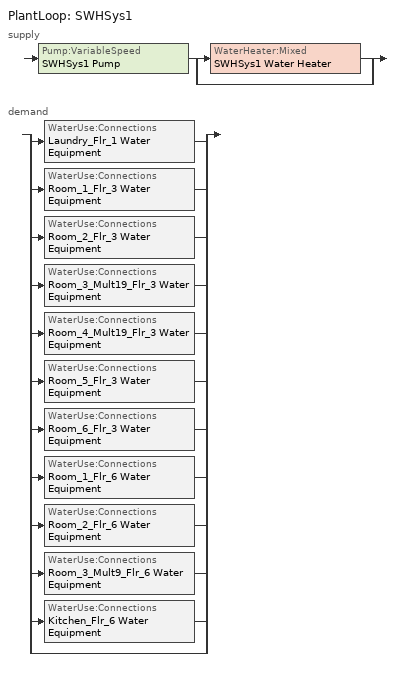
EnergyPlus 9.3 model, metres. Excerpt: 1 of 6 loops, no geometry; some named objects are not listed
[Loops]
PlantLoop 'SWHSys1'
 supply: Pump:VariableSpeed 'SWHSys1 Pump' > split
  | WaterHeater:Mixed 'SWHSys1 Water Heater'
  | bypass
 demand: split
  | WaterUse:Connections 'Laundry_Flr_1 Water Equipment'
  | WaterUse:Connections 'Room_1_Flr_3 Water Equipment'
  | WaterUse:Connections 'Room_2_Flr_3 Water Equipment'
  | WaterUse:Connections 'Room_3_Mult19_Flr_3 Water Equipment'
  | WaterUse:Connections 'Room_4_Mult19_Flr_3 Water Equipment'
  | WaterUse:Connections 'Room_5_Flr_3 Water Equipment'
  | WaterUse:Connections 'Room_6_Flr_3 Water Equipment'
  | WaterUse:Connections 'Room_1_Flr_6 Water Equipment'
  | WaterUse:Connections 'Room_2_Flr_6 Water Equipment'
  | WaterUse:Connections 'Room_3_Mult9_Flr_6 Water Equipment'
  | WaterUse:Connections 'Kitchen_Flr_6 Water Equipment'
  | bypass
[SetpointManager:Scheduled]
SWHSys1 Loop Setpoint Manager: Control Variable=Temperature; Schedule=SWHSys1-Loop-Temp-Schedule; Setpoint Node or NodeList=SWHSys1 Supply Outlet Node
[Pump:VariableSpeed]
SWHSys1 Pump: Design Maximum Flow Rate {m3/s}=AUTOSIZE; Design Pump Head {Pa}=179352; Design Power Consumption {W}=AUTOSIZE; Motor Efficiency=0.9; Fraction of Motor Inefficiencies to Fluid Stream=0; Coefficient 1 of the Part Load Performance Curve=0; Coefficient 2 of the Part Load Performance Curve=1; Coefficient 3 of the Part Load Performance Curve=0; Coefficient 4 of the Part Load Performance Curve=0; Design Minimum Flow Rate {m3/s}=0; Pump Control Type=Intermittent
[PlantEquipmentList]
SWHSys1 Equipment List: SWHSys1 Water Heater
[Sizing:Plant]
SWHSys1: Loop Type=Heating; Design Loop Exit Temperature {C}=60; Loop Design Temperature Difference {deltaC}=5
[PlantEquipmentOperationSchemes]
SWHSys1 Loop Operation Scheme List: Control Scheme 1=SWHSys1 Operation Scheme; Control Scheme 1 Schedule=PlantOnSched
[PlantEquipmentOperation:HeatingLoad]
SWHSys1 Operation Scheme: Load Range 1 Lower Limit {W}=0; Load Range 1 Upper Limit {W}=1000000000000000; Range 1 Equipment List=SWHSys1 Equipment List
[PlantLoop]
SWHSys1: Fluid Type=Water; Plant Equipment Operation Scheme=SWHSys1 Loop Operation Scheme List; Maximum Loop Temperature {C}=60; Minimum Loop Temperature {C}=10; Maximum Loop Flow Rate {m3/s}=AUTOSIZE; Minimum Loop Flow Rate {m3/s}=0; Plant Loop Volume {m3}=AUTOSIZE; Load Distribution Scheme=Optimal
[WaterHeater:Mixed]
SWHSys1 Water Heater: Tank Volume {m3}=2; Setpoint Temperature Schedule=SWHSys1 Water Heater Setpoint Temperature Schedule Name; Deadband Temperature Difference {deltaC}=2; Maximum Temperature Limit {C}=82.2222; Heater Control Type=Cycle; Heater Maximum Capacity {W}=845000; Heater Fuel Type=NATURALGAS; Heater Thermal Efficiency=0.78; Off Cycle Parasitic Fuel Consumption Rate {W}=20; Off Cycle Parasitic Fuel Type=NATURALGAS; Off Cycle Parasitic Heat Fraction to Tank=0.8; On Cycle Parasitic Fuel Type=NATURALGAS; Ambient Temperature Indicator=SCHEDULE; Ambient Temperature Schedule=SWHSys1 Water Heater Ambient Temperature Schedule Name; Off Cycle Loss Coefficient to Ambient Temperature {W/K}=6; On Cycle Loss Coefficient to Ambient Temperature {W/K}=6; Use Side Effectiveness=1; Source Side Effectiveness=1; Use Side Design Flow Rate {m3/s}=AUTOSIZE; Source Side Design Flow Rate {m3/s}=AUTOSIZE; Indirect Water Heating Recovery Time {hr}=1.5
[WaterUse:Equipment] Sensible Fraction Schedule=Water Equipment Sensible fract sched; Latent Fraction Schedule=Water Equipment Latent fract sched
Name | Peak Flow Rate {m3/s} | Flow Rate Fraction Schedule | Target Temperature Schedule | Hot Water Supply Temperature Schedule | Zone
Kitchen_Flr_6 Water Equipment | 0.0001399 | Kitchen_SWH_SCH | Kitchen Water Equipment Temp Sched | Kitchen Water Equipment Hot Supply Temp Sched | Kitchen_Flr_6
Laundry_Flr_1 Water Equipment | 0.0001647 | LaundryRoom_SWH_Sch | Laundry Water Equipment Temp Sched | Laundry Water Equipment Hot Supply Temp Sched | Laundry_Flr_1
Room_1_Flr_3 Water Equipment | 1.314e-06 | GuestRoom_SWH_Sch | Guest Room Water Equipment Temp Sched | Guest Room Water Equipment Hot Supply Temp Sched | Room_1_Flr_3
Room_1_Flr_6 Water Equipment | 1.314e-06 | GuestRoom_SWH_Sch | Guest Room Water Equipment Temp Sched | Guest Room Water Equipment Hot Supply Temp Sched | Room_1_Flr_6
Room_2_Flr_3 Water Equipment | 1.314e-06 | GuestRoom_SWH_Sch | Guest Room Water Equipment Temp Sched | Guest Room Water Equipment Hot Supply Temp Sched | Room_2_Flr_3
Room_2_Flr_6 Water Equipment | 1.314e-06 | GuestRoom_SWH_Sch | Guest Room Water Equipment Temp Sched | Guest Room Water Equipment Hot Supply Temp Sched | Room_2_Flr_6
Room_3_Mult19_Flr_3 Water Equipment | 2.4966e-05 | GuestRoom_SWH_Sch | Guest Room Water Equipment Temp Sched | Guest Room Water Equipment Hot Supply Temp Sched | Room_3_Mult19_Flr_3
Room_3_Mult9_Flr_6 Water Equipment | 1.1826e-05 | GuestRoom_SWH_Sch | Guest Room Water Equipment Temp Sched | Guest Room Water Equipment Hot Supply Temp Sched | Room_3_Mult9_Flr_6
Room_4_Mult19_Flr_3 Water Equipment | 2.4966e-05 | GuestRoom_SWH_Sch | Guest Room Water Equipment Temp Sched | Guest Room Water Equipment Hot Supply Temp Sched | Room_4_Mult19_Flr_3
Room_5_Flr_3 Water Equipment | 1.314e-06 | GuestRoom_SWH_Sch | Guest Room Water Equipment Temp Sched | Guest Room Water Equipment Hot Supply Temp Sched | Room_5_Flr_3
Room_6_Flr_3 Water Equipment | 1.314e-06 | GuestRoom_SWH_Sch | Guest Room Water Equipment Temp Sched | Guest Room Water Equipment Hot Supply Temp Sched | Room_6_Flr_3
[WaterUse:Connections]
Name | Water Use Equipment 1
Kitchen_Flr_6 Water Equipment | Kitchen_Flr_6 Water Equipment
Laundry_Flr_1 Water Equipment | Laundry_Flr_1 Water Equipment
Room_1_Flr_3 Water Equipment | Room_1_Flr_3 Water Equipment
Room_1_Flr_6 Water Equipment | Room_1_Flr_6 Water Equipment
Room_2_Flr_3 Water Equipment | Room_2_Flr_3 Water Equipment
Room_2_Flr_6 Water Equipment | Room_2_Flr_6 Water Equipment
Room_3_Mult19_Flr_3 Water Equipment | Room_3_Mult19_Flr_3 Water Equipment
Room_3_Mult9_Flr_6 Water Equipment | Room_3_Mult9_Flr_6 Water Equipment
Room_4_Mult19_Flr_3 Water Equipment | Room_4_Mult19_Flr_3 Water Equipment
Room_5_Flr_3 Water Equipment | Room_5_Flr_3 Water Equipment
Room_6_Flr_3 Water Equipment | Room_6_Flr_3 Water Equipment
[EnergyManagementSystem:Program]
Calculate_Temperatures: Set TOTAL_COOL_V = 0.0; Set TOTAL_HEAT_V = 0.0; Set C_SET = 0.0; Set H_SET = 0.0; Set C_CUR = 0.0; Set H_CUR = 0.0; Set Total_V = 18384.91; Set Controlled_V = 18384.91; IF (BANQUET_FLR_6_H > 0); Set H_SET = H_SET + H1 * BANQUET_FLR_6_V; Set H_CUR = H_CUR + BANQUET_FLR_6_T * BANQUET_FLR_6_V; Set TOTAL_HEAT_V = TOTAL_HEAT_V + BANQUET_FLR_6_V; ENDIF; IF (BANQUET_FLR_6_C > 0); Set C_SET = C_SET + C1 * BANQUET_FLR_6_V; Set C_CUR = C_CUR + BANQUET_FLR_6_T * BANQUET_FLR_6_V; Set TOTAL_COOL_V = TOTAL_COOL_V + BANQUET_FLR_6_V; ENDIF; IF (BASEMENT_H > 0); Set H_SET = H_SET + H1 * BASEMENT_V; Set H_CUR = H_CUR + BASEMENT_T * BASEMENT_V; Set TOTAL_HEAT_V = TOTAL_HEAT_V + BASEMENT_V; ENDIF; IF (BASEMENT_C > 0); Set C_SET = C_SET + C1 * BASEMENT_V; Set C_CUR = C_CUR + BASEMENT_T * BASEMENT_V; Set TOTAL_COOL_V = TOTAL_COOL_V + BASEMENT_V; ENDIF; IF (CAFE_FLR_1_H > 0); Set H_SET = H_SET + H1 * CAFE_FLR_1_V; Set H_CUR = H_CUR + CAFE_FLR_1_T * CAFE_FLR_1_V; Set TOTAL_HEAT_V = TOTAL_HEAT_V + CAFE_FLR_1_V; ENDIF; IF (CAFE_FLR_1_C > 0); Set C_SET = C_SET + C1 * CAFE_FLR_1_V; Set C_CUR = C_CUR + CAFE_FLR_1_T * CAFE_FLR_1_V; Set TOTAL_COOL_V = TOTAL_COOL_V + CAFE_FLR_1_V; ENDIF; IF (CORRIDOR_FLR_3_H > 0); Set H_SET = H_SET + H2 * CORRIDOR_FLR_3_V; Set H_CUR = H_CUR + CORRIDOR_FLR_3_T * CORRIDOR_FLR_3_V; Set TOTAL_HEAT_V = TOTAL_HEAT_V + CORRIDOR_FLR_3_V; ENDIF; IF (CORRIDOR_FLR_3_C > 0); Set C_SET = C_SET + C2 * CORRIDOR_FLR_3_V; Set C_CUR = C_CUR + CORRIDOR_FLR_3_T * CORRIDOR_FLR_3_V; Set TOTAL_COOL_V = TOTAL_COOL_V + CORRIDOR_FLR_3_V; ENDIF; IF (CORRIDOR_FLR_6_H > 0); Set H_SET = H_SET + H2 * CORRIDOR_FLR_6_V; Set H_CUR = H_CUR + CORRIDOR_FLR_6_T * CORRIDOR_FLR_6_V; Set TOTAL_HEAT_V = TOTAL_HEAT_V + CORRIDOR_FLR_6_V; ENDIF; IF (CORRIDOR_FLR_6_C > 0); Set C_SET = C_SET + C2 * CORRIDOR_FLR_6_V; Set C_CUR = C_CUR + CORRIDOR_FLR_6_T * CORRIDOR_FLR_6_V; Set TOTAL_COOL_V = TOTAL_COOL_V + CORRIDOR_FLR_6_V; ENDIF; IF (DINING_FLR_6_H > 0); Set H_SET = H_SET + H1 * DINING_FLR_6_V; Set H_CUR = H_CUR + DINING_FLR_6_T * DINING_FLR_6_V; Set TOTAL_HEAT_V = TOTAL_HEAT_V + DINING_FLR_6_V; ENDIF; IF (DINING_FLR_6_C > 0); Set C_SET = C_SET + C1 * DINING_FLR_6_V; Set C_CUR = C_CUR + DINING_FLR_6_T * DINING_FLR_6_V; Set TOTAL_COOL_V = TOTAL_COOL_V + DINING_FLR_6_V; ENDIF; IF (KITCHEN_FLR_6_H > 0); Set H_SET = H_SET + H3 * KITCHEN_FLR_6_V; Set H_CUR = H_CUR + KITCHEN_FLR_6_T * KITCHEN_FLR_6_V; Set TOTAL_HEAT_V = TOTAL_HEAT_V + KITCHEN_FLR_6_V; ENDIF; IF (KITCHEN_FLR_6_C > 0); Set C_SET = C_SET + C3 * KITCHEN_FLR_6_V; Set C_CUR = C_CUR + KITCHEN_FLR_6_T * KITCHEN_FLR_6_V; Set TOTAL_COOL_V = TOTAL_COOL_V + KITCHEN_FLR_6_V; ENDIF; IF (LAUNDRY_FLR_1_H > 0); Set H_SET = H_SET + H1 * LAUNDRY_FLR_1_V; Set H_CUR = H_CUR + LAUNDRY_FLR_1_T * LAUNDRY_FLR_1_V; Set TOTAL_HEAT_V = TOTAL_HEAT_V + LAUNDRY_FLR_1_V; ENDIF; IF (LAUNDRY_FLR_1_C > 0); Set C_SET = C_SET + C1 * LAUNDRY_FLR_1_V; Set C_CUR = C_CUR + LAUNDRY_FLR_1_T * LAUNDRY_FLR_1_V; Set TOTAL_COOL_V = TOTAL_COOL_V + LAUNDRY_FLR_1_V; ENDIF; IF (LOBBY_FLR_1_H > 0); Set H_SET = H_SET + H1 * LOBBY_FLR_1_V; Set H_CUR = H_CUR + LOBBY_FLR_1_T * LOBBY_FLR_1_V; Set TOTAL_HEAT_V = TOTAL_HEAT_V + LOBBY_FLR_1_V; ENDIF; IF (LOBBY_FLR_1_C > 0); Set C_SET = C_SET + C1 * LOBBY_FLR_1_V; Set C_CUR = C_CUR + LOBBY_FLR_1_T * LOBBY_FLR_1_V; Set TOTAL_COOL_V = TOTAL_COOL_V + LOBBY_FLR_1_V; ENDIF; IF (MECH_FLR_1_H > 0); Set H_SET = H_SET + H2 * MECH_FLR_1_V; Set H_CUR = H_CUR + MECH_FLR_1_T * MECH_FLR_1_V; Set TOTAL_HEAT_V = TOTAL_HEAT_V + MECH_FLR_1_V; ENDIF; IF (MECH_FLR_1_C > 0); Set C_SET = C_SET + C2 * MECH_FLR_1_V; Set C_CUR = C_CUR + MECH_FLR_1_T * MECH_FLR_1_V; Set TOTAL_COOL_V = TOTAL_COOL_V + MECH_FLR_1_V; ENDIF; IF (RETAIL_1_FLR_1_H > 0); Set H_SET = H_SET + H1 * RETAIL_1_FLR_1_V; Set H_CUR = H_CUR + RETAIL_1_FLR_1_T * RETAIL_1_FLR_1_V; Set TOTAL_HEAT_V = TOTAL_HEAT_V + RETAIL_1_FLR_1_V; ENDIF; IF (RETAIL_1_FLR_1_C > 0); Set C_SET = C_SET + C1 * RETAIL_1_FLR_1_V; Set C_CUR = C_CUR + RETAIL_1_FLR_1_T * RETAIL_1_FLR_1_V; Set TOTAL_COOL_V = TOTAL_COOL_V + RETAIL_1_FLR_1_V; ENDIF; IF (RETAIL_2_FLR_1_H > 0); Set H_SET = H_SET + H1 * RETAIL_2_FLR_1_V; Set H_CUR = H_CUR + RETAIL_2_FLR_1_T * RETAIL_2_FLR_1_V; Set TOTAL_HEAT_V = TOTAL_HEAT_V + RETAIL_2_FLR_1_V; ENDIF; IF (RETAIL_2_FLR_1_C > 0); Set C_SET = C_SET + C1 * RETAIL_2_FLR_1_V; Set C_CUR = C_CUR + RETAIL_2_FLR_1_T * RETAIL_2_FLR_1_V; Set TOTAL_COOL_V = TOTAL_COOL_V + RETAIL_2_FLR_1_V; ENDIF; IF (ROOM_1_FLR_3_H > 0); Set H_SET = H_SET + H4 * ROOM_1_FLR_3_V; Set H_CUR = H_CUR + ROOM_1_FLR_3_T * ROOM_1_FLR_3_V; Set TOTAL_HEAT_V = TOTAL_HEAT_V + ROOM_1_FLR_3_V; ENDIF; IF (ROOM_1_FLR_3_C > 0); Set C_SET = C_SET + C4 * ROOM_1_FLR_3_V; Set C_CUR = C_CUR + ROOM_1_FLR_3_T * ROOM_1_FLR_3_V; Set TOTAL_COOL_V = TOTAL_COOL_V + ROOM_1_FLR_3_V; ENDIF; IF (ROOM_1_FLR_6_H > 0); Set H_SET = H_SET + H4 * ROOM_1_FLR_6_V; Set H_CUR = H_CUR + ROOM_1_FLR_6_T * ROOM_1_FLR_6_V; Set TOTAL_HEAT_V = TOTAL_HEAT_V + ROOM_1_FLR_6_V; ENDIF; IF (ROOM_1_FLR_6_C > 0); Set C_SET = C_SET + C4 * ROOM_1_FLR_6_V; Set C_CUR = C_CUR + ROOM_1_FLR_6_T * ROOM_1_FLR_6_V; Set TOTAL_COOL_V = TOTAL_COOL_V + ROOM_1_FLR_6_V; ENDIF; IF (ROOM_2_FLR_3_H > 0); Set H_SET = H_SET + H4 * ROOM_2_FLR_3_V; Set H_CUR = H_CUR + ROOM_2_FLR_3_T * ROOM_2_FLR_3_V; Set TOTAL_HEAT_V = TOTAL_HEAT_V + ROOM_2_FLR_3_V; ENDIF; IF (ROOM_2_FLR_3_C > 0); Set C_SET = C_SET + C4 * ROOM_2_FLR_3_V; Set C_CUR = C_CUR + ROOM_2_FLR_3_T * ROOM_2_FLR_3_V; Set TOTAL_COOL_V = TOTAL_COOL_V + ROOM_2_FLR_3_V; ENDIF; IF (ROOM_2_FLR_6_H > 0); Set H_SET = H_SET + H4 * ROOM_2_FLR_6_V; Set H_CUR = H_CUR + ROOM_2_FLR_6_T * ROOM_2_FLR_6_V; Set TOTAL_HEAT_V = TOTAL_HEAT_V + ROOM_2_FLR_6_V; ENDIF; IF (ROOM_2_FLR_6_C > 0); Set C_SET = C_SET + C4 * ROOM_2_FLR_6_V; Set C_CUR = C_CUR + ROOM_2_FLR_6_T * ROOM_2_FLR_6_V; Set TOTAL_COOL_V = TOTAL_COOL_V + ROOM_2_FLR_6_V; ENDIF; IF (ROOM_3_MULT19_FLR_3_H > 0); Set H_SET = H_SET + H4 * ROOM_3_MULT19_FLR_3_V; Set H_CUR = H_CUR + ROOM_3_MULT19_FLR_3_T * ROOM_3_MULT19_FLR_3_V; Set TOTAL_HEAT_V = TOTAL_HEAT_V + ROOM_3_MULT19_FLR_3_V; ENDIF; IF (ROOM_3_MULT19_FLR_3_C > 0); Set C_SET = C_SET + C4 * ROOM_3_MULT19_FLR_3_V; Set C_CUR = C_CUR + ROOM_3_MULT19_FLR_3_T * ROOM_3_MULT19_FLR_3_V; Set TOTAL_COOL_V = TOTAL_COOL_V + ROOM_3_MULT19_FLR_3_V; ENDIF; IF (ROOM_3_MULT9_FLR_6_H > 0); Set H_SET = H_SET + H4 * ROOM_3_MULT9_FLR_6_V; Set H_CUR = H_CUR + ROOM_3_MULT9_FLR_6_T * ROOM_3_MULT9_FLR_6_V; Set TOTAL_HEAT_V = TOTAL_HEAT_V + ROOM_3_MULT9_FLR_6_V; ENDIF; IF (ROOM_3_MULT9_FLR_6_C > 0); Set C_SET = C_SET + C4 * ROOM_3_MULT9_FLR_6_V; Set C_CUR = C_CUR + ROOM_3_MULT9_FLR_6_T * ROOM_3_MULT9_FLR_6_V; Set TOTAL_COOL_V = TOTAL_COOL_V + ROOM_3_MULT9_FLR_6_V; ENDIF; IF (ROOM_4_MULT19_FLR_3_H > 0); Set H_SET = H_SET + H4 * ROOM_4_MULT19_FLR_3_V; Set H_CUR = H_CUR + ROOM_4_MULT19_FLR_3_T * ROOM_4_MULT19_FLR_3_V; Set TOTAL_HEAT_V = TOTAL_HEAT_V + ROOM_4_MULT19_FLR_3_V; ENDIF; IF (ROOM_4_MULT19_FLR_3_C > 0); Set C_SET = C_SET + C4 * ROOM_4_MULT19_FLR_3_V; Set C_CUR = C_CUR + ROOM_4_MULT19_FLR_3_T * ROOM_4_MULT19_FLR_3_V; Set TOTAL_COOL_V = TOTAL_COOL_V + ROOM_4_MULT19_FLR_3_V; ENDIF; IF (ROOM_5_FLR_3_H > 0); Set H_SET = H_SET + H4 * ROOM_5_FLR_3_V; Set H_CUR = H_CUR + ROOM_5_FLR_3_T * ROOM_5_FLR_3_V; Set TOTAL_HEAT_V = TOTAL_HEAT_V + ROOM_5_FLR_3_V; ENDIF; IF (ROOM_5_FLR_3_C > 0); Set C_SET = C_SET + C4 * ROOM_5_FLR_3_V; Set C_CUR = C_CUR + ROOM_5_FLR_3_T * ROOM_5_FLR_3_V; Set TOTAL_COOL_V = TOTAL_COOL_V + ROOM_5_FLR_3_V; ENDIF; IF (ROOM_6_FLR_3_H > 0); Set H_SET = H_SET + H4 * ROOM_6_FLR_3_V; Set H_CUR = H_CUR + ROOM_6_FLR_3_T * ROOM_6_FLR_3_V; Set TOTAL_HEAT_V = TOTAL_HEAT_V + ROOM_6_FLR_3_V; ENDIF; IF (ROOM_6_FLR_3_C > 0); Set C_SET = C_SET + C4 * ROOM_6_FLR_3_V; Set C_CUR = C_CUR + ROOM_6_FLR_3_T * ROOM_6_FLR_3_V; Set TOTAL_COOL_V = TOTAL_COOL_V + ROOM_6_FLR_3_V; ENDIF; IF (STORAGE_FLR_1_H > 0); Set H_SET = H_SET + H2 * STORAGE_FLR_1_V; Set H_CUR = H_CUR + STORAGE_FLR_1_T * STORAGE_FLR_1_V; Set TOTAL_HEAT_V = TOTAL_HEAT_V + STORAGE_FLR_1_V; ENDIF; IF (STORAGE_FLR_1_C > 0); Set C_SET = C_SET + C2 * STORAGE_FLR_1_V; Set C_CUR = C_CUR + STORAGE_FLR_1_T * STORAGE_FLR_1_V; Set TOTAL_COOL_V = TOTAL_COOL_V + STORAGE_FLR_1_V; ENDIF; Set T_CUR = 0; Set T_CUR = T_CUR + BANQUET_FLR_6_T * BANQUET_FLR_6_V; Set T_CUR = T_CUR + BASEMENT_T * BASEMENT_V; Set T_CUR = T_CUR + CAFE_FLR_1_T * CAFE_FLR_1_V; Set T_CUR = T_CUR + CORRIDOR_FLR_3_T * CORRIDOR_FLR_3_V; Set T_CUR = T_CUR + CORRIDOR_FLR_6_T * CORRIDOR_FLR_6_V; Set T_CUR = T_CUR + DINING_FLR_6_T * DINING_FLR_6_V; Set T_CUR = T_CUR + KITCHEN_FLR_6_T * KITCHEN_FLR_6_V; Set T_CUR = T_CUR + LAUNDRY_FLR_1_T * LAUNDRY_FLR_1_V; Set T_CUR = T_CUR + LOBBY_FLR_1_T * LOBBY_FLR_1_V; Set T_CUR = T_CUR + MECH_FLR_1_T * MECH_FLR_1_V; Set T_CUR = T_CUR + RETAIL_1_FLR_1_T * RETAIL_1_FLR_1_V; Set T_CUR = T_CUR + RETAIL_2_FLR_1_T * RETAIL_2_FLR_1_V; Set T_CUR = T_CUR + ROOM_1_FLR_3_T * ROOM_1_FLR_3_V; Set T_CUR = T_CUR + ROOM_1_FLR_6_T * ROOM_1_FLR_6_V; Set T_CUR = T_CUR + ROOM_2_FLR_3_T * ROOM_2_FLR_3_V; Set T_CUR = T_CUR + ROOM_2_FLR_6_T * ROOM_2_FLR_6_V; Set T_CUR = T_CUR + ROOM_3_MULT19_FLR_3_T * ROOM_3_MULT19_FLR_3_V; Set T_CUR = T_CUR + ROOM_3_MULT9_FLR_6_T * ROOM_3_MULT9_FLR_6_V; Set T_CUR = T_CUR + ROOM_4_MULT19_FLR_3_T * ROOM_4_MULT19_FLR_3_V; Set T_CUR = T_CUR + ROOM_5_FLR_3_T * ROOM_5_FLR_3_V; Set T_CUR = T_CUR + ROOM_6_FLR_3_T * ROOM_6_FLR_3_V; Set T_CUR = T_CUR + STORAGE_FLR_1_T * STORAGE_FLR_1_V; Set T_CUR = T_CUR/Controlled_V*9.0/5.0+32.0; Set Schedule_Cooling_Temperature = 0.0; Set T_Cooling = 0; Set T_Cooling = T_Cooling + C1 * BANQUET_FLR_6_V; Set Schedule_Cooling_Temperature = Schedule_Cooling_Temperature + C1_NOM * BANQUET_FLR_6_V; Set T_Cooling = T_Cooling + C1 * BASEMENT_V; Set Schedule_Cooling_Temperature = Schedule_Cooling_Temperature + C1_NOM * BASEMENT_V; Set T_Cooling = T_Cooling + C1 * CAFE_FLR_1_V; Set Schedule_Cooling_Temperature = Schedule_Cooling_Temperature + C1_NOM * CAFE_FLR_1_V; Set T_Cooling = T_Cooling + C2 * CORRIDOR_FLR_3_V; Set Schedule_Cooling_Temperature = Schedule_Cooling_Temperature + C2_NOM * CORRIDOR_FLR_3_V; Set T_Cooling = T_Cooling + C2 * CORRIDOR_FLR_6_V; Set Schedule_Cooling_Temperature = Schedule_Cooling_Temperature + C2_NOM * CORRIDOR_FLR_6_V; Set T_Cooling = T_Cooling + C1 * DINING_FLR_6_V; Set Schedule_Cooling_Temperature = Schedule_Cooling_Temperature + C1_NOM * DINING_FLR_6_V; Set T_Cooling = T_Cooling + C3 * KITCHEN_FLR_6_V; Set Schedule_Cooling_Temperature = Schedule_Cooling_Temperature + C3_NOM * KITCHEN_FLR_6_V; Set T_Cooling = T_Cooling + C1 * LAUNDRY_FLR_1_V; Set Schedule_Cooling_Temperature = Schedule_Cooling_Temperature + C1_NOM * LAUNDRY_FLR_1_V; Set T_Cooling = T_Cooling + C1 * LOBBY_FLR_1_V; Set Schedule_Cooling_Temperature = Schedule_Cooling_Temperature + C1_NOM * LOBBY_FLR_1_V; Set T_Cooling = T_Cooling + C2 * MECH_FLR_1_V; Set Schedule_Cooling_Temperature = Schedule_Cooling_Temperature + C2_NOM * MECH_FLR_1_V; Set T_Cooling = T_Cooling + C1 * RETAIL_1_FLR_1_V; Set Schedule_Cooling_Temperature = Schedule_Cooling_Temperature + C1_NOM * RETAIL_1_FLR_1_V; Set T_Cooling = T_Cooling + C1 * RETAIL_2_FLR_1_V; Set Schedule_Cooling_Temperature = Schedule_Cooling_Temperature + C1_NOM * RETAIL_2_FLR_1_V; Set T_Cooling = T_Cooling + C4 * ROOM_1_FLR_3_V; Set Schedule_Cooling_Temperature = Schedule_Cooling_Temperature + C4_NOM * ROOM_1_FLR_3_V; Set T_Cooling = T_Cooling + C4 * ROOM_1_FLR_6_V; Set Schedule_Cooling_Temperature = Schedule_Cooling_Temperature + C4_NOM * ROOM_1_FLR_6_V; Set T_Cooling = T_Cooling + C4 * ROOM_2_FLR_3_V; Set Schedule_Cooling_Temperature = Schedule_Cooling_Temperature + C4_NOM * ROOM_2_FLR_3_V; Set T_Cooling = T_Cooling + C4 * ROOM_2_FLR_6_V; Set Schedule_Cooling_Temperature = Schedule_Cooling_Temperature + C4_NOM * ROOM_2_FLR_6_V; Set T_Cooling = T_Cooling + C4 * ROOM_3_MULT19_FLR_3_V; Set Schedule_Cooling_Temperature = Schedule_Cooling_Temperature + C4_NOM * ROOM_3_MULT19_FLR_3_V; Set T_Cooling = T_Cooling + C4 * ROOM_3_MULT9_FLR_6_V; Set Schedule_Cooling_Temperature = Schedule_Cooling_Temperature + C4_NOM * ROOM_3_MULT9_FLR_6_V; Set T_Cooling = T_Cooling + C4 * ROOM_4_MULT19_FLR_3_V; Set Schedule_Cooling_Temperature = Schedule_Cooling_Temperature + C4_NOM * ROOM_4_MULT19_FLR_3_V; Set T_Cooling = T_Cooling + C4 * ROOM_5_FLR_3_V; Set Schedule_Cooling_Temperature = Schedule_Cooling_Temperature + C4_NOM * ROOM_5_FLR_3_V; Set T_Cooling = T_Cooling + C4 * ROOM_6_FLR_3_V; Set Schedule_Cooling_Temperature = Schedule_Cooling_Temperature + C4_NOM * ROOM_6_FLR_3_V; Set T_Cooling = T_Cooling + C2 * STORAGE_FLR_1_V; Set Schedule_Cooling_Temperature = Schedule_Cooling_Temperature + C2_NOM * STORAGE_FLR_1_V; Set T_Cooling = T_Cooling/Controlled_V*9.0/5.0+32.0; Set Schedule_Cooling_Temperature = Schedule_Cooling_Temperature/Controlled_V*9.0/5.0+32.0; Set Schedule_Heating_Temperature = 0.0; Set T_Heating = 0; Set T_Heating = T_Heating + H1 * BANQUET_FLR_6_V; Set Schedule_Heating_Temperature = Schedule_Heating_Temperature + H1_NOM * BANQUET_FLR_6_V; Set T_Heating = T_Heating + H1 * BASEMENT_V; Set Schedule_Heating_Temperature = Schedule_Heating_Temperature + H1_NOM * BASEMENT_V; Set T_Heating = T_Heating + H1 * CAFE_FLR_1_V; Set Schedule_Heating_Temperature = Schedule_Heating_Temperature + H1_NOM * CAFE_FLR_1_V; Set T_Heating = T_Heating + H2 * CORRIDOR_FLR_3_V; Set Schedule_Heating_Temperature = Schedule_Heating_Temperature + H2_NOM * CORRIDOR_FLR_3_V; Set T_Heating = T_Heating + H2 * CORRIDOR_FLR_6_V; Set Schedule_Heating_Temperature = Schedule_Heating_Temperature + H2_NOM * CORRIDOR_FLR_6_V; Set T_Heating = T_Heating + H1 * DINING_FLR_6_V; Set Schedule_Heating_Temperature = Schedule_Heating_Temperature + H1_NOM * DINING_FLR_6_V; Set T_Heating = T_Heating + H3 * KITCHEN_FLR_6_V; Set Schedule_Heating_Temperature = Schedule_Heating_Temperature + H3_NOM * KITCHEN_FLR_6_V; Set T_Heating = T_Heating + H1 * LAUNDRY_FLR_1_V; Set Schedule_Heating_Temperature = Schedule_Heating_Temperature + H1_NOM * LAUNDRY_FLR_1_V; Set T_Heating = T_Heating + H1 * LOBBY_FLR_1_V; Set Schedule_Heating_Temperature = Schedule_Heating_Temperature + H1_NOM * LOBBY_FLR_1_V; Set T_Heating = T_Heating + H2 * MECH_FLR_1_V; Set Schedule_Heating_Temperature = Schedule_Heating_Temperature + H2_NOM * MECH_FLR_1_V; Set T_Heating = T_Heating + H1 * RETAIL_1_FLR_1_V; Set Schedule_Heating_Temperature = Schedule_Heating_Temperature + H1_NOM * RETAIL_1_FLR_1_V; Set T_Heating = T_Heating + H1 * RETAIL_2_FLR_1_V; Set Schedule_Heating_Temperature = Schedule_Heating_Temperature + H1_NOM * RETAIL_2_FLR_1_V; Set T_Heating = T_Heating + H4 * ROOM_1_FLR_3_V; Set Schedule_Heating_Temperature = Schedule_Heating_Temperature + H4_NOM * ROOM_1_FLR_3_V; Set T_Heating = T_Heating + H4 * ROOM_1_FLR_6_V; Set Schedule_Heating_Temperature = Schedule_Heating_Temperature + H4_NOM * ROOM_1_FLR_6_V; Set T_Heating = T_Heating + H4 * ROOM_2_FLR_3_V; Set Schedule_Heating_Temperature = Schedule_Heating_Temperature + H4_NOM * ROOM_2_FLR_3_V; Set T_Heating = T_Heating + H4 * ROOM_2_FLR_6_V; Set Schedule_Heating_Temperature = Schedule_Heating_Temperature + H4_NOM * ROOM_2_FLR_6_V; Set T_Heating = T_Heating + H4 * ROOM_3_MULT19_FLR_3_V; Set Schedule_Heating_Temperature = Schedule_Heating_Temperature + H4_NOM * ROOM_3_MULT19_FLR_3_V; Set T_Heating = T_Heating + H4 * ROOM_3_MULT9_FLR_6_V; Set Schedule_Heating_Temperature = Schedule_Heating_Temperature + H4_NOM * ROOM_3_MULT9_FLR_6_V; Set T_Heating = T_Heating + H4 * ROOM_4_MULT19_FLR_3_V; Set Schedule_Heating_Temperature = Schedule_Heating_Temperature + H4_NOM * ROOM_4_MULT19_FLR_3_V; Set T_Heating = T_Heating + H4 * ROOM_5_FLR_3_V; Set Schedule_Heating_Temperature = Schedule_Heating_Temperature + H4_NOM * ROOM_5_FLR_3_V; Set T_Heating = T_Heating + H4 * ROOM_6_FLR_3_V; Set Schedule_Heating_Temperature = Schedule_Heating_Temperature + H4_NOM * ROOM_6_FLR_3_V; Set T_Heating = T_Heating + H2 * STORAGE_FLR_1_V; Set Schedule_Heating_Temperature = Schedule_Heating_Temperature + H2_NOM * STORAGE_FLR_1_V; Set T_Heating = T_Heating/Controlled_V*9.0/5.0+32.0; Set Schedule_Heating_Temperature = Schedule_Heating_Temperature/Controlled_V*9.0/5.0+32.0; Set Setpoint_Cooling_Temperature = T_Cooling; Set Current_Cooling_Temperature = T_CUR; Set Setpoint_Heating_Temperature = T_Heating; Set Current_Heating_Temperature = T_CUR
[Schedule:Compact]
PlantOnSched: Through: 12/31, For: AllDays, Until: 24:00, 1
Kitchen_SWH_SCH: Through: 12/31, For: Weekdays SummerDesignDay, Until: 01:00, 0.2, Until: 04:00, 0.15, Until: 05:00, 0.2, Until: 06:00, 0.25, Until: 07:00, 0.5, Until: 08:00, 0.6, Until: 09:00, 0.55, Until: 10:00, 0.45, Until: 11:00, 0.4, Until: 12:00, 0.45, Until: 13:00, 0.4, Until: 14:00, 0.35, Until: 17:00, 0.3, Until: 18:00, 0.4, Until: 19:00, 0.55, Until: 20:00, 0.6, Until: 21:00, 0.5, Until: 22:00, 0.55, Until: 23:00, 0.45, Until: 24:00, 0.25, For: Saturday WinterDesignDay, Until: 01:00, 0.2, Until: 04:00, 0.15, Until: 05:00, 0.2, Until: 06:00, 0.25, Until: 07:00, 0.4, Until: 10:00, 0.5, Until: 11:00, 0.45, Until: 13:00, 0.5, Until: 14:00, 0.45, Until: 16:00, 0.4, Until: 17:00, 0.35, Until: 18:00, 0.4, Until: 20:00, 0.55, Until: 21:00, 0.5, Until: 22:00, 0.55, Until: 23:00, 0.4, Until: 24:00, 0.3, For: Sunday Holidays AllOtherDays, Until: 01:00, 0.25, Until: 05:00, 0.2, Until: 06:00, 0.3, Until: 09:00, 0.5, Until: 10:00, 0.55, Until: 12:00, 0.5, Until: 14:00, 0.4, Until: 17:00, 0.3, Until: 18:00, 0.4, Until: 20:00, 0.5, Until: 21:00, 0.4, Until: 22:00, 0.5, Until: 23:00, 0.4, Until: 24:00, 0.2
GuestRoom_SWH_Sch: Through: 12/31, For: Weekdays, Until: 01:00, 0.2, Until: 04:00, 0.15, Until: 05:00, 0.2, Until: 06:00, 0.35, Until: 07:00, 0.6, Until: 08:00, 0.8, Until: 09:00, 0.55, Until: 10:00, 0.4, Until: 11:00, 0.3, Until: 17:00, 0.2, Until: 18:00, 0.3, Until: 19:00, 0.55, Until: 21:00, 0.4, Until: 22:00, 0.6, Until: 23:00, 0.45, Until: 24:00, 0.25, For: AllOtherDays, Until: 01:00, 0.2, Until: 04:00, 0.15, Until: 05:00, 0.2, Until: 06:00, 0.25, Until: 07:00, 0.35, Until: 08:00, 0.6, Until: 09:00, 0.8, Until: 10:00, 0.55, Until: 11:00, 0.4, Until: 12:00, 0.3, Until: 17:00, 0.2, Until: 18:00, 0.25, Until: 19:00, 0.3, Until: 22:00, 0.4, Until: 23:00, 0.6, Until: 24:00, 0.35
LaundryRoom_SWH_Sch: Through: 12/31, For: AllDays, Until: 08:00, 0, Until: 16:00, 1, Until: 24:00, 0
Water Equipment Latent fract sched: Through: 12/31, For: AllDays, Until: 24:00, 0.05
Water Equipment Sensible fract sched: Through: 12/31, For: AllDays, Until: 24:00, 0.2
Guest Room Water Equipment Hot Supply Temp Sched; Guest Room Water Equipment Temp Sched: Through: 12/31, For: AllDays, Until: 24:00, 43.3
Kitchen Water Equipment Hot Supply Temp Sched; Kitchen Water Equipment Temp Sched: Through: 12/31, For: AllDays, Until: 24:00, 49
Laundry Water Equipment Hot Supply Temp Sched; Laundry Water Equipment Temp Sched; SWHSys1 Water Heater Setpoint Temperature Schedule Name; SWHSys1-Loop-Temp-Schedule: Through: 12/31, For: AllDays, Until: 24:00, 60
SWHSys1 Water Heater Ambient Temperature Schedule Name: Through: 12/31, For: AllDays, Until: 24:00, 22
